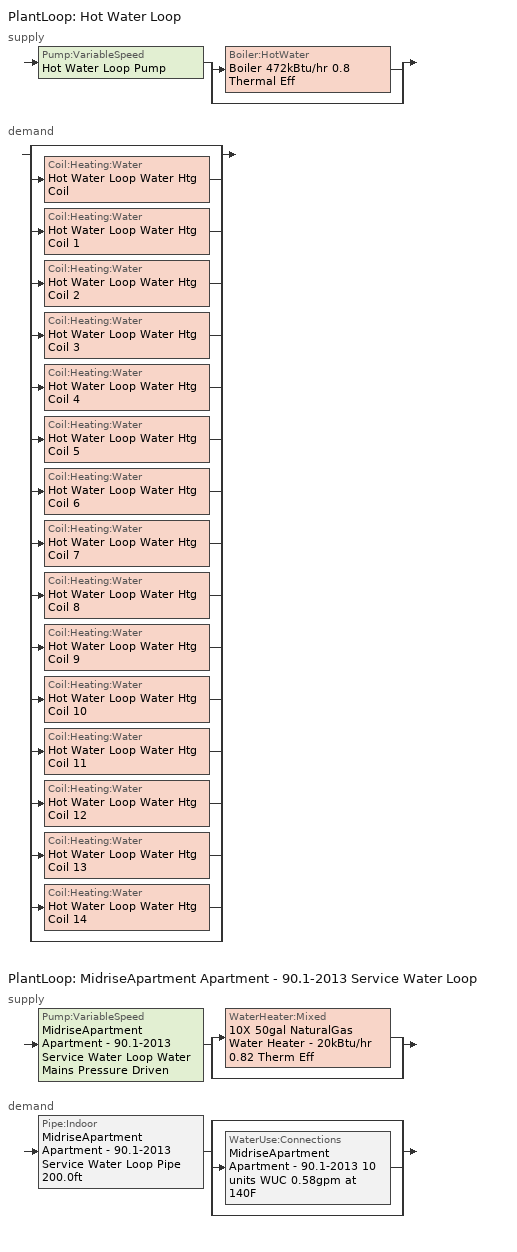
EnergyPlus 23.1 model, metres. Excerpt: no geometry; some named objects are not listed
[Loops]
PlantLoop 'Hot Water Loop'
 supply: Pump:VariableSpeed 'Hot Water Loop Pump' > split
  | Boiler:HotWater 'Boiler 472kBtu/hr 0.8 Thermal Eff'
  | bypass
 demand: split
  | bypass
  | Coil:Heating:Water 'Hot Water Loop Water Htg Coil'
  | Coil:Heating:Water 'Hot Water Loop Water Htg Coil 1'
  | Coil:Heating:Water 'Hot Water Loop Water Htg Coil 2'
  | Coil:Heating:Water 'Hot Water Loop Water Htg Coil 3'
  | Coil:Heating:Water 'Hot Water Loop Water Htg Coil 4'
  | Coil:Heating:Water 'Hot Water Loop Water Htg Coil 5'
  | Coil:Heating:Water 'Hot Water Loop Water Htg Coil 6'
  | Coil:Heating:Water 'Hot Water Loop Water Htg Coil 7'
  | Coil:Heating:Water 'Hot Water Loop Water Htg Coil 8'
  | Coil:Heating:Water 'Hot Water Loop Water Htg Coil 9'
  | Coil:Heating:Water 'Hot Water Loop Water Htg Coil 10'
  | Coil:Heating:Water 'Hot Water Loop Water Htg Coil 11'
  | Coil:Heating:Water 'Hot Water Loop Water Htg Coil 12'
  | Coil:Heating:Water 'Hot Water Loop Water Htg Coil 13'
  | Coil:Heating:Water 'Hot Water Loop Water Htg Coil 14'
  | bypass
PlantLoop 'MidriseApartment Apartment - 90.1-2013 Service Water Loop'
 supply: Pump:VariableSpeed 'MidriseApartment Apartment - 90.1-2013 Service Water Loop Water Mains Pressure Driven' > split
  | WaterHeater:Mixed '10X 50gal NaturalGas Water Heater - 20kBtu/hr 0.82 Therm Eff'
  | bypass
 demand: Pipe:Indoor 'MidriseApartment Apartment - 90.1-2013 Service Water Loop Pipe 200.0ft' > split
  | bypass
  | WaterUse:Connections 'MidriseApartment Apartment - 90.1-2013 10 units WUC 0.58gpm at 140F'
  | bypass
[Material]
Copper pipe 0.75in type L: Roughness=Smooth; Thickness {m}=0.001143; Conductivity {W/m-K}=386; Density {kg/m3}=8906.27; Specific Heat {J/kg-K}=385.1856; Thermal Absorptance=0.9; Solar Absorptance=0.7; Visible Absorptance=0.7
[Construction]
Uninsulated copper pipe 0.75in type L: Copper pipe 0.75in type L
[ZoneControl:Thermostat] Temperature Difference Between Cutout And Setpoint {deltaC}=0
Name | Zone or ZoneList | Control Type Schedule | Control 1
Building Story 1 ThermalZone Thermostat | Building Story 1 ThermalZone | Building Story 1 ThermalZone Thermostat Schedule | Story Ground Blended Space Type Thermostat
Building Story 1 ThermalZone 1 Thermostat | Building Story 1 ThermalZone 1 | Building Story 1 ThermalZone 1 Thermostat Schedule | Story Ground Blended Space Type Thermostat 1
Building Story 1 ThermalZone 2 Thermostat | Building Story 1 ThermalZone 2 | Building Story 1 ThermalZone 2 Thermostat Schedule | Story Ground Blended Space Type Thermostat 2
Building Story 1 ThermalZone 3 Thermostat | Building Story 1 ThermalZone 3 | Building Story 1 ThermalZone 3 Thermostat Schedule | Story Ground Blended Space Type Thermostat 3
Building Story 1 ThermalZone 4 Thermostat | Building Story 1 ThermalZone 4 | Building Story 1 ThermalZone 4 Thermostat Schedule | Story Ground Blended Space Type Thermostat 4
Building Story 2 ThermalZone Thermostat | Building Story 2 ThermalZone | Building Story 2 ThermalZone Thermostat Schedule | Story Mid Blended Space Type Thermostat
Building Story 2 ThermalZone 1 Thermostat | Building Story 2 ThermalZone 1 | Building Story 2 ThermalZone 1 Thermostat Schedule | Story Mid Blended Space Type Thermostat 1
Building Story 2 ThermalZone 2 Thermostat | Building Story 2 ThermalZone 2 | Building Story 2 ThermalZone 2 Thermostat Schedule | Story Mid Blended Space Type Thermostat 2
Building Story 2 ThermalZone 3 Thermostat | Building Story 2 ThermalZone 3 | Building Story 2 ThermalZone 3 Thermostat Schedule | Story Mid Blended Space Type Thermostat 3
Building Story 2 ThermalZone 4 Thermostat | Building Story 2 ThermalZone 4 | Building Story 2 ThermalZone 4 Thermostat Schedule | Story Mid Blended Space Type Thermostat 4
Building Story 3 ThermalZone Thermostat | Building Story 3 ThermalZone | Building Story 3 ThermalZone Thermostat Schedule | Story Top Blended Space Type Thermostat
Building Story 3 ThermalZone 1 Thermostat | Building Story 3 ThermalZone 1 | Building Story 3 ThermalZone 1 Thermostat Schedule | Story Top Blended Space Type Thermostat 1
Building Story 3 ThermalZone 2 Thermostat | Building Story 3 ThermalZone 2 | Building Story 3 ThermalZone 2 Thermostat Schedule | Story Top Blended Space Type Thermostat 2
Building Story 3 ThermalZone 3 Thermostat | Building Story 3 ThermalZone 3 | Building Story 3 ThermalZone 3 Thermostat Schedule | Story Top Blended Space Type Thermostat 3
Building Story 3 ThermalZone 4 Thermostat | Building Story 3 ThermalZone 4 | Building Story 3 ThermalZone 4 Thermostat Schedule | Story Top Blended Space Type Thermostat 4
[ThermostatSetpoint:DualSetpoint] Heating Setpoint Temperature Schedule=ApartmentMidRise HTGSETP_APT_SCH; Cooling Setpoint Temperature Schedule=ApartmentMidRise CLGSETP_APT_SCH
Story Ground Blended Space Type Thermostat; Story Ground Blended Space Type Thermostat 1; Story Ground Blended Space Type Thermostat 2; Story Ground Blended Space Type Thermostat 3; Story Ground Blended Space Type Thermostat 4; Story Mid Blended Space Type Thermostat; Story Mid Blended Space Type Thermostat 1; Story Mid Blended Space Type Thermostat 2; Story Mid Blended Space Type Thermostat 3; Story Mid Blended Space Type Thermostat 4; Story Top Blended Space Type Thermostat; Story Top Blended Space Type Thermostat 1; Story Top Blended Space Type Thermostat 2; Story Top Blended Space Type Thermostat 3; Story Top Blended Space Type Thermostat 4
[ZoneHVAC:PackagedTerminalAirConditioner] Availability Schedule=Always On Discrete; Cooling Supply Air Flow Rate {m3/s}=Autosize; Heating Supply Air Flow Rate {m3/s}=Autosize; No Load Supply Air Flow Rate {m3/s}=Autosize; Cooling Outdoor Air Flow Rate {m3/s}=Autosize; Heating Outdoor Air Flow Rate {m3/s}=Autosize; No Load Outdoor Air Flow Rate {m3/s}=Autosize; Fan Placement=DrawThrough; Supply Air Fan Operating Mode Schedule=Always Off Discrete
Name | Supply Air Fan | Heating Coil | Cooling Coil
Building Story 1 ThermalZone PTAC | Building Story 1 ThermalZone PTAC Fan | Hot Water Loop Water Htg Coil | Building Story 1 ThermalZone PTAC 1spd DX AC Clg Coil 6kBtu/hr 11.9EER
Building Story 1 ThermalZone 1 PTAC | Building Story 1 ThermalZone 1 PTAC Fan | Hot Water Loop Water Htg Coil 3 | Building Story 1 ThermalZone 1 PTAC 1spd DX AC Clg Coil 13kBtu/hr 10.1EER
Building Story 1 ThermalZone 2 PTAC | Building Story 1 ThermalZone 2 PTAC Fan | Hot Water Loop Water Htg Coil 4 | Building Story 1 ThermalZone 2 PTAC 1spd DX AC Clg Coil 13kBtu/hr 10.0EER
Building Story 1 ThermalZone 3 PTAC | Building Story 1 ThermalZone 3 PTAC Fan | Hot Water Loop Water Htg Coil 1 | Building Story 1 ThermalZone 3 PTAC 1spd DX AC Clg Coil 13kBtu/hr 10.0EER
Building Story 1 ThermalZone 4 PTAC | Building Story 1 ThermalZone 4 PTAC Fan | Hot Water Loop Water Htg Coil 2 | Building Story 1 ThermalZone 4 PTAC 1spd DX AC Clg Coil 12kBtu/hr 10.3EER
Building Story 2 ThermalZone PTAC | Building Story 2 ThermalZone PTAC Fan | Hot Water Loop Water Htg Coil 8 | Building Story 2 ThermalZone PTAC 1spd DX AC Clg Coil 20kBtu/hr 9.5EER
Building Story 2 ThermalZone 1 PTAC | Building Story 2 ThermalZone 1 PTAC Fan | Hot Water Loop Water Htg Coil 9 | Building Story 2 ThermalZone 1 PTAC 1spd DX AC Clg Coil 20kBtu/hr 9.5EER
Building Story 2 ThermalZone 2 PTAC | Building Story 2 ThermalZone 2 PTAC Fan | Hot Water Loop Water Htg Coil 5 | Building Story 2 ThermalZone 2 PTAC 1spd DX AC Clg Coil 23kBtu/hr 9.5EER
Building Story 2 ThermalZone 3 PTAC | Building Story 2 ThermalZone 3 PTAC Fan | Hot Water Loop Water Htg Coil 6 | Building Story 2 ThermalZone 3 PTAC 1spd DX AC Clg Coil 12kBtu/hr 10.3EER
Building Story 2 ThermalZone 4 PTAC | Building Story 2 ThermalZone 4 PTAC Fan | Hot Water Loop Water Htg Coil 7 | Building Story 2 ThermalZone 4 PTAC 1spd DX AC Clg Coil 16kBtu/hr 9.5EER
Building Story 3 ThermalZone PTAC | Building Story 3 ThermalZone PTAC Fan | Hot Water Loop Water Htg Coil 13 | Building Story 3 ThermalZone PTAC 1spd DX AC Clg Coil 26kBtu/hr 9.5EER
Building Story 3 ThermalZone 1 PTAC | Building Story 3 ThermalZone 1 PTAC Fan | Hot Water Loop Water Htg Coil 14 | Building Story 3 ThermalZone 1 PTAC 1spd DX AC Clg Coil 25kBtu/hr 9.5EER
Building Story 3 ThermalZone 2 PTAC | Building Story 3 ThermalZone 2 PTAC Fan | Hot Water Loop Water Htg Coil 10 | Building Story 3 ThermalZone 2 PTAC 1spd DX AC Clg Coil 30kBtu/hr 9.5EER
Building Story 3 ThermalZone 3 PTAC | Building Story 3 ThermalZone 3 PTAC Fan | Hot Water Loop Water Htg Coil 11 | Building Story 3 ThermalZone 3 PTAC 1spd DX AC Clg Coil 15kBtu/hr 9.6EER
Building Story 3 ThermalZone 4 PTAC | Building Story 3 ThermalZone 4 PTAC Fan | Hot Water Loop Water Htg Coil 12 | Building Story 3 ThermalZone 4 PTAC 1spd DX AC Clg Coil 26kBtu/hr 9.5EER
[Fan:OnOff] Availability Schedule=Always On Discrete; Fan Total Efficiency=0.385; Pressure Rise {Pa}=331.288; Maximum Flow Rate {m3/s}=Autosize; Motor Efficiency=0.7; Motor In Airstream Fraction=1
Name | Fan Power Ratio Function of Speed Ratio Curve | Fan Efficiency Ratio Function of Speed Ratio Curve
Building Story 1 ThermalZone PTAC Fan | Fan On Off Power Curve | Fan On Off Efficiency Curve
Building Story 1 ThermalZone 1 PTAC Fan | Fan On Off Power Curve 3 | Fan On Off Efficiency Curve 3
Building Story 1 ThermalZone 2 PTAC Fan | Fan On Off Power Curve 4 | Fan On Off Efficiency Curve 4
Building Story 1 ThermalZone 3 PTAC Fan | Fan On Off Power Curve 1 | Fan On Off Efficiency Curve 1
Building Story 1 ThermalZone 4 PTAC Fan | Fan On Off Power Curve 2 | Fan On Off Efficiency Curve 2
Building Story 2 ThermalZone PTAC Fan | Fan On Off Power Curve 8 | Fan On Off Efficiency Curve 8
Building Story 2 ThermalZone 1 PTAC Fan | Fan On Off Power Curve 9 | Fan On Off Efficiency Curve 9
Building Story 2 ThermalZone 2 PTAC Fan | Fan On Off Power Curve 5 | Fan On Off Efficiency Curve 5
Building Story 2 ThermalZone 3 PTAC Fan | Fan On Off Power Curve 6 | Fan On Off Efficiency Curve 6
Building Story 2 ThermalZone 4 PTAC Fan | Fan On Off Power Curve 7 | Fan On Off Efficiency Curve 7
Building Story 3 ThermalZone PTAC Fan | Fan On Off Power Curve 13 | Fan On Off Efficiency Curve 13
Building Story 3 ThermalZone 1 PTAC Fan | Fan On Off Power Curve 14 | Fan On Off Efficiency Curve 14
Building Story 3 ThermalZone 2 PTAC Fan | Fan On Off Power Curve 10 | Fan On Off Efficiency Curve 10
Building Story 3 ThermalZone 3 PTAC Fan | Fan On Off Power Curve 11 | Fan On Off Efficiency Curve 11
Building Story 3 ThermalZone 4 PTAC Fan | Fan On Off Power Curve 12 | Fan On Off Efficiency Curve 12
[Coil:Heating:Water] Availability Schedule=Always On Discrete; U-Factor Times Area Value {W/K}=Autosize; Maximum Water Flow Rate {m3/s}=Autosize; Performance Input Method=UFactorTimesAreaAndDesignWaterFlowRate; Rated Capacity {W}=Autosize; Rated Inlet Water Temperature {C}=82.2222; Rated Inlet Air Temperature {C}=16.6; Rated Outlet Water Temperature {C}=71.1111; Rated Outlet Air Temperature {C}=32.2; Rated Ratio for Air and Water Convection=0.5
Hot Water Loop Water Htg Coil; Hot Water Loop Water Htg Coil 3; Hot Water Loop Water Htg Coil 4; Hot Water Loop Water Htg Coil 1; Hot Water Loop Water Htg Coil 2; Hot Water Loop Water Htg Coil 8; Hot Water Loop Water Htg Coil 9; Hot Water Loop Water Htg Coil 5; Hot Water Loop Water Htg Coil 6; Hot Water Loop Water Htg Coil 7; Hot Water Loop Water Htg Coil 13; Hot Water Loop Water Htg Coil 14; Hot Water Loop Water Htg Coil 10; Hot Water Loop Water Htg Coil 11; Hot Water Loop Water Htg Coil 12
[Coil:Cooling:DX:SingleSpeed] Availability Schedule=Always On Discrete; Gross Rated Total Cooling Capacity {W}=Autosize; Gross Rated Sensible Heat Ratio=Autosize; Rated Air Flow Rate {m3/s}=Autosize; 2017 Rated Evaporator Fan Power Per Volume Flow Rate {W/(m3/s)}=773.3; 2023 Rated Evaporator Fan Power Per Volume Flow Rate {W/(m3/s)}=934.4; Total Cooling Capacity Function of Temperature Curve=PSZ-Fine Storage DX Coil Cap-FT; Total Cooling Capacity Function of Flow Fraction Curve=DX Coil Cap-FF; Energy Input Ratio Function of Temperature Curve=PSZ-AC DX Coil EIR-FT; Energy Input Ratio Function of Flow Fraction Curve=Split DX Coil EIR-FF; Part Load Fraction Correlation Curve=HPACCOOLPLFFPLR; Minimum Outdoor Dry-Bulb Temperature for Compressor Operation {C}=-25; Nominal Time for Condensate Removal to Begin {s}=0; Ratio of Initial Moisture Evaporation Rate and Steady State Latent Capacity=0; Maximum Cycling Rate {cycles/hr}=0; Latent Capacity Time Constant {s}=0; Condenser Type=AirCooled; Evaporative Condenser Effectiveness=0.9; Evaporative Condenser Air Flow Rate {m3/s}=Autosize; Evaporative Condenser Pump Rated Power Consumption {W}=Autosize; Crankcase Heater Capacity {W}=0; Maximum Outdoor Dry-Bulb Temperature for Crankcase Heater Operation {C}=10; Basin Heater Capacity {W/K}=0; Basin Heater Setpoint Temperature {C}=2
Name | Gross Rated Cooling COP {W/W}
Building Story 1 ThermalZone PTAC 1spd DX AC Clg Coil 6kBtu/hr 11.9EER | 4.09849
Building Story 1 ThermalZone 1 PTAC 1spd DX AC Clg Coil 13kBtu/hr 10.1EER | 3.49534
Building Story 1 ThermalZone 2 PTAC 1spd DX AC Clg Coil 13kBtu/hr 10.0EER | 3.47129
Building Story 1 ThermalZone 3 PTAC 1spd DX AC Clg Coil 13kBtu/hr 10.0EER | 3.47881
Building Story 1 ThermalZone 4 PTAC 1spd DX AC Clg Coil 12kBtu/hr 10.3EER | 3.55076
Building Story 2 ThermalZone PTAC 1spd DX AC Clg Coil 20kBtu/hr 9.5EER; Building Story 2 ThermalZone 1 PTAC 1spd DX AC Clg Coil 20kBtu/hr 9.5EER; Building Story 2 ThermalZone 2 PTAC 1spd DX AC Clg Coil 23kBtu/hr 9.5EER; Building Story 2 ThermalZone 4 PTAC 1spd DX AC Clg Coil 16kBtu/hr 9.5EER; Building Story 3 ThermalZone PTAC 1spd DX AC Clg Coil 26kBtu/hr 9.5EER; Building Story 3 ThermalZone 1 PTAC 1spd DX AC Clg Coil 25kBtu/hr 9.5EER; Building Story 3 ThermalZone 2 PTAC 1spd DX AC Clg Coil 30kBtu/hr 9.5EER; Building Story 3 ThermalZone 4 PTAC 1spd DX AC Clg Coil 26kBtu/hr 9.5EER | 3.2994
Building Story 2 ThermalZone 3 PTAC 1spd DX AC Clg Coil 12kBtu/hr 10.3EER | 3.56144
Building Story 3 ThermalZone 3 PTAC 1spd DX AC Clg Coil 15kBtu/hr 9.6EER | 3.33622
[Zone equipment]
Building Story 1 ThermalZone: Building Story 1 ThermalZone PTAC
Building Story 1 ThermalZone 1: Building Story 1 ThermalZone 1 PTAC
Building Story 1 ThermalZone 2: Building Story 1 ThermalZone 2 PTAC
Building Story 1 ThermalZone 3: Building Story 1 ThermalZone 3 PTAC
Building Story 1 ThermalZone 4: Building Story 1 ThermalZone 4 PTAC
Building Story 2 ThermalZone: Building Story 2 ThermalZone PTAC
Building Story 2 ThermalZone 1: Building Story 2 ThermalZone 1 PTAC
Building Story 2 ThermalZone 2: Building Story 2 ThermalZone 2 PTAC
Building Story 2 ThermalZone 3: Building Story 2 ThermalZone 3 PTAC
Building Story 2 ThermalZone 4: Building Story 2 ThermalZone 4 PTAC
Building Story 3 ThermalZone: Building Story 3 ThermalZone PTAC
Building Story 3 ThermalZone 1: Building Story 3 ThermalZone 1 PTAC
Building Story 3 ThermalZone 2: Building Story 3 ThermalZone 2 PTAC
Building Story 3 ThermalZone 3: Building Story 3 ThermalZone 3 PTAC
Building Story 3 ThermalZone 4: Building Story 3 ThermalZone 4 PTAC
[Sizing:Zone] Zone Cooling Design Supply Air Temperature Input Method=SupplyAirTemperature; Zone Cooling Design Supply Air Temperature {C}=13.8889; Zone Cooling Design Supply Air Temperature Difference {deltaC}=11.11; Zone Heating Design Supply Air Temperature Input Method=SupplyAirTemperature; Zone Heating Design Supply Air Temperature {C}=50; Zone Heating Design Supply Air Temperature Difference {deltaC}=11.11; Zone Cooling Design Supply Air Humidity Ratio {kgWater/kgDryAir}=0.008; Zone Heating Design Supply Air Humidity Ratio {kgWater/kgDryAir}=0.008; Cooling Design Air Flow Method=DesignDay; Cooling Design Air Flow Rate {m3/s}=0; Cooling Minimum Air Flow per Zone Floor Area {m3/s-m2}=0.000762; Cooling Minimum Air Flow {m3/s}=0; Cooling Minimum Air Flow Fraction=0; Heating Design Air Flow Method=DesignDay; Heating Design Air Flow Rate {m3/s}=0; Heating Maximum Air Flow per Zone Floor Area {m3/s-m2}=0.002032; Heating Maximum Air Flow {m3/s}=0.141576; Heating Maximum Air Flow Fraction=0.3; Account for Dedicated Outdoor Air System=No; Zone Load Sizing Method=Sensible Load Only No Latent Load; Zone Latent Cooling Design Supply Air Humidity Ratio Input Method=HumidityRatioDifference; Zone Cooling Design Supply Air Humidity Ratio Difference {kgWater/kgDryAir}=0.005; Zone Latent Heating Design Supply Air Humidity Ratio Input Method=HumidityRatioDifference; Zone Humidification Design Supply Air Humidity Ratio Difference {kgWater/kgDryAir}=0.005
Name | Design Specification Outdoor Air Object
Building Story 1 ThermalZone | Building Story 1 ThermalZone DSOA Space List
Building Story 1 ThermalZone 1 | Building Story 1 ThermalZone 1 DSOA Space List
Building Story 1 ThermalZone 2 | Building Story 1 ThermalZone 2 DSOA Space List
Building Story 1 ThermalZone 3 | Building Story 1 ThermalZone 3 DSOA Space List
Building Story 1 ThermalZone 4 | Building Story 1 ThermalZone 4 DSOA Space List
Building Story 2 ThermalZone | Building Story 2 ThermalZone DSOA Space List
Building Story 2 ThermalZone 1 | Building Story 2 ThermalZone 1 DSOA Space List
Building Story 2 ThermalZone 2 | Building Story 2 ThermalZone 2 DSOA Space List
Building Story 2 ThermalZone 3 | Building Story 2 ThermalZone 3 DSOA Space List
Building Story 2 ThermalZone 4 | Building Story 2 ThermalZone 4 DSOA Space List
Building Story 3 ThermalZone | Building Story 3 ThermalZone DSOA Space List
Building Story 3 ThermalZone 1 | Building Story 3 ThermalZone 1 DSOA Space List
Building Story 3 ThermalZone 2 | Building Story 3 ThermalZone 2 DSOA Space List
Building Story 3 ThermalZone 3 | Building Story 3 ThermalZone 3 DSOA Space List
Building Story 3 ThermalZone 4 | Building Story 3 ThermalZone 4 DSOA Space List
[DesignSpecification:OutdoorAir] Outdoor Air Method=Sum; Outdoor Air Flow per Person {m3/s-person}=0; Outdoor Air Flow per Zone {m3/s}=0
Name | Outdoor Air Flow per Zone Floor Area {m3/s-m2} | Outdoor Air Flow Air Changes per Hour {1/hr}
Blended OA | 3.65303e-05 | 0.287718
Blended OA 1; Blended OA 2 | 0 | 0.314308
[DesignSpecification:OutdoorAir:SpaceList]
Name | Space 1 | Space 1 Design Specification Outdoor Air Object
Building Story 1 ThermalZone DSOA Space List | Building Story 1 Space | Blended OA
Building Story 1 ThermalZone 1 DSOA Space List | Building Story 1 Space 1 | Blended OA
Building Story 1 ThermalZone 2 DSOA Space List | Building Story 1 Space 2 | Blended OA
Building Story 1 ThermalZone 3 DSOA Space List | Building Story 1 Space 3 | Blended OA
Building Story 1 ThermalZone 4 DSOA Space List | Building Story 1 Space 4 | Blended OA
Building Story 2 ThermalZone DSOA Space List | Building Story 2 Space | Blended OA 1
Building Story 2 ThermalZone 1 DSOA Space List | Building Story 2 Space 1 | Blended OA 1
Building Story 2 ThermalZone 2 DSOA Space List | Building Story 2 Space 2 | Blended OA 1
Building Story 2 ThermalZone 3 DSOA Space List | Building Story 2 Space 3 | Blended OA 1
Building Story 2 ThermalZone 4 DSOA Space List | Building Story 2 Space 4 | Blended OA 1
Building Story 3 ThermalZone DSOA Space List | Building Story 3 Space | Blended OA 2
Building Story 3 ThermalZone 1 DSOA Space List | Building Story 3 Space 1 | Blended OA 2
Building Story 3 ThermalZone 2 DSOA Space List | Building Story 3 Space 2 | Blended OA 2
Building Story 3 ThermalZone 3 DSOA Space List | Building Story 3 Space 3 | Blended OA 2
Building Story 3 ThermalZone 4 DSOA Space List | Building Story 3 Space 4 | Blended OA 2
[PlantLoop] Fluid Type=Water; Minimum Loop Temperature {C}=10; Maximum Loop Flow Rate {m3/s}=Autosize; Minimum Loop Flow Rate {m3/s}=0; Plant Loop Volume {m3}=Autocalculate; Load Distribution Scheme=Optimal; Plant Loop Demand Calculation Scheme=SingleSetpoint; Common Pipe Simulation=None
Name | Plant Equipment Operation Scheme | Maximum Loop Temperature {C}
Hot Water Loop | Hot Water Loop Operation Schemes | 100
MidriseApartment Apartment - 90.1-2013 Service Water Loop | MidriseApartment Apartment - 90.1-2013 Service Water Loop Operation Schemes | 60
[Sizing:Plant] Loop Type=Heating; Sizing Option=NonCoincident; Zone Timesteps in Averaging Window=1; Coincident Sizing Factor Mode=None
Name | Design Loop Exit Temperature {C} | Loop Design Temperature Difference {deltaC}
Hot Water Loop | 82.2222 | 11.1111
MidriseApartment Apartment - 90.1-2013 Service Water Loop | 60 | 5
[Pump:VariableSpeed] Design Maximum Flow Rate {m3/s}=Autosize; Design Power Consumption {W}=Autosize; Fraction of Motor Inefficiencies to Fluid Stream=0; Coefficient 1 of the Part Load Performance Curve=0; Coefficient 2 of the Part Load Performance Curve=3.2485; Coefficient 3 of the Part Load Performance Curve=-4.7443; Coefficient 4 of the Part Load Performance Curve=2.5294; Design Minimum Flow Rate {m3/s}=0; Pump Control Type=Intermittent; Skin Loss Radiative Fraction=0.5; Design Power Sizing Method=PowerPerFlowPerPressure; Design Electric Power per Unit Flow Rate {W/(m3/s)}=348701.1; Design Shaft Power per Unit Flow Rate per Unit Head {W/((m3/s)-Pa)}=1.28205; Design Minimum Flow Rate Fraction=0
Name | Design Pump Head {Pa} | Motor Efficiency
Hot Water Loop Pump | 179344 | 0.855
MidriseApartment Apartment - 90.1-2013 Service Water Loop Water Mains Pressure Driven | 0.001 | 0.7
[Boiler:HotWater]
Boiler 472kBtu/hr 0.8 Thermal Eff: Fuel Type=NaturalGas; Nominal Capacity {W}=Autosize; Nominal Thermal Efficiency=0.8; Efficiency Curve Temperature Evaluation Variable=LeavingBoiler; Normalized Boiler Efficiency Curve=Boiler with No Minimum Turndown; Design Water Flow Rate {m3/s}=Autosize; Minimum Part Load Ratio=0; Maximum Part Load Ratio=1.2; Optimum Part Load Ratio=1; Water Outlet Upper Temperature Limit {C}=95; Boiler Flow Mode=LeavingSetpointModulated; Parasitic Electric Load {W}=0; Sizing Factor=1
[SetpointManager:Scheduled] Control Variable=Temperature
Name | Schedule | Setpoint Node or NodeList
Hot Water Loop Setpoint Manager | Hot Water Loop Temp - 180F | Hot Water Loop Supply Outlet Node
Service hot water setpoint manager | Service Water Loop Temp - 140F | MidriseApartment Apartment - 90.1-2013 Service Water Loop Supply Outlet Node
[PlantEquipmentOperationSchemes] Control Scheme 1 Schedule=Always On Discrete
Name | Control Scheme 1
Hot Water Loop Operation Schemes | Hot Water Loop Heating Operation Scheme
MidriseApartment Apartment - 90.1-2013 Service Water Loop Operation Schemes | MidriseApartment Apartment - 90.1-2013 Service Water Loop Heating Operation Scheme
[PlantEquipmentOperation:HeatingLoad] Load Range 1 Lower Limit {W}=0; Load Range 1 Upper Limit {W}=1000000000
Name | Range 1 Equipment List
Hot Water Loop Heating Operation Scheme | Hot Water Loop Heating Equipment List
MidriseApartment Apartment - 90.1-2013 Service Water Loop Heating Operation Scheme | MidriseApartment Apartment - 90.1-2013 Service Water Loop Heating Equipment List
[PlantEquipmentList]
Hot Water Loop Heating Equipment List: Boiler 472kBtu/hr 0.8 Thermal Eff
MidriseApartment Apartment - 90.1-2013 Service Water Loop Heating Equipment List: 10X 50gal NaturalGas Water Heater - 20kBtu/hr 0.82 Therm Eff
[WaterHeater:Mixed]
10X 50gal NaturalGas Water Heater - 20kBtu/hr 0.82 Therm Eff: Tank Volume {m3}=1.89271; Setpoint Temperature Schedule=Service Water Loop Temp - 140F; Deadband Temperature Difference {deltaC}=2; Maximum Temperature Limit {C}=60; Heater Control Type=Cycle; Heater Maximum Capacity {W}=58614.2; Heater Ignition Minimum Flow Rate {m3/s}=0; Heater Ignition Delay {s}=0; Heater Fuel Type=NaturalGas; Heater Thermal Efficiency=0.82; Off Cycle Parasitic Fuel Consumption Rate {W}=0; Off Cycle Parasitic Fuel Type=NaturalGas; Off Cycle Parasitic Heat Fraction to Tank=0; On Cycle Parasitic Fuel Consumption Rate {W}=0; On Cycle Parasitic Fuel Type=NaturalGas; On Cycle Parasitic Heat Fraction to Tank=0; Ambient Temperature Indicator=Schedule; Ambient Temperature Schedule=Water Heater Ambient Temp Schedule - 71.6f; Off Cycle Loss Coefficient to Ambient Temperature {W/K}=2.29857; Off Cycle Loss Fraction to Zone=1; On Cycle Loss Coefficient to Ambient Temperature {W/K}=2.29857; On Cycle Loss Fraction to Zone=1; Use Side Effectiveness=1; Source Side Effectiveness=1; Use Side Design Flow Rate {m3/s}=Autosize; Source Side Design Flow Rate {m3/s}=Autosize; Indirect Water Heating Recovery Time {hr}=1.5; Source Side Flow Control Mode=IndirectHeatPrimarySetpoint
[WaterHeater:Sizing]
10X 50gal NaturalGas Water Heater - 20kBtu/hr 0.82 Therm Eff: Design Mode=PeakDraw; Time Storage Can Meet Peak Draw {hr}=0.538503; Time for Tank Recovery {hr}=0; Nominal Tank Volume for Autosizing Plant Connections {m3}=1
[Pipe:Indoor]
MidriseApartment Apartment - 90.1-2013 Service Water Loop Pipe 200.0ft: Construction=Uninsulated copper pipe 0.75in type L; Environment Type=Schedule; Ambient Temperature Schedule=MidriseApartment Apartment - 90.1-2013 Service Water Loop Piping Air Temp - 70F; Ambient Air Velocity Schedule=MidriseApartment Apartment - 90.1-2013 Service Water Loop Piping Air Velocity - 0.67mph; Pipe Inside Diameter {m}=0.019939; Pipe Length {m}=60.96
[WaterUse:Connections]
MidriseApartment Apartment - 90.1-2013 10 units WUC 0.58gpm at 140F: Drain Water Heat Exchanger Type=None; Drain Water Heat Exchanger Destination=Plant; Water Use Equipment 1=MidriseApartment Apartment - 90.1-2013 10 units Service Water Use 0.58gpm at 140F
[WaterUse:Equipment]
MidriseApartment Apartment - 90.1-2013 10 units Service Water Use 0.58gpm at 140F: Peak Flow Rate {m3/s}=3.65923e-05; Flow Rate Fraction Schedule=ApartmentMidRise APT_DHW_SCH; Target Temperature Schedule=Mixed Water At Faucet Temp - 140F; Sensible Fraction Schedule=Fraction Sensible - 0.2; Latent Fraction Schedule=Fraction Latent - 0.05
[Schedule:Compact]
Building Story 1 ThermalZone Thermostat Schedule; Building Story 1 ThermalZone 1 Thermostat Schedule; Building Story 1 ThermalZone 2 Thermostat Schedule; Building Story 1 ThermalZone 3 Thermostat Schedule; Building Story 1 ThermalZone 4 Thermostat Schedule; Building Story 2 ThermalZone Thermostat Schedule; Building Story 2 ThermalZone 1 Thermostat Schedule; Building Story 2 ThermalZone 2 Thermostat Schedule; Building Story 2 ThermalZone 3 Thermostat Schedule; Building Story 2 ThermalZone 4 Thermostat Schedule; Building Story 3 ThermalZone Thermostat Schedule; Building Story 3 ThermalZone 1 Thermostat Schedule; Building Story 3 ThermalZone 2 Thermostat Schedule; Building Story 3 ThermalZone 3 Thermostat Schedule; Building Story 3 ThermalZone 4 Thermostat Schedule: Through: 12/31, For: AllDays, Until: 24:00, 4
[Schedule:Day:Interval]
ApartmentMidRise HTGSETP_APT_SCH Default; ApartmentMidRise HTGSETP_APT_SCH Summer Design Day; ApartmentMidRise HTGSETP_APT_SCH Winter Design Day: No, 24:00, 21.7
ApartmentMidRise CLGSETP_APT_SCH Default; ApartmentMidRise CLGSETP_APT_SCH Summer Design Day; ApartmentMidRise CLGSETP_APT_SCH Winter Design Day: No, 24:00, 24.4
ApartmentMidRise APT_DHW_SCH Default; ApartmentMidRise APT_DHW_SCH Summer Design Day; ApartmentMidRise APT_DHW_SCH Winter Design Day: No, 01:00, 0.08, 02:00, 0.04, 04:00, 0.01, 05:00, 0.04, 06:00, 0.27, 07:00, 0.94, 08:00, 1, 09:00, 0.96, 10:00, 0.84, 11:00, 0.76, 12:00, 0.61, 13:00, 0.53, 14:00, 0.47, 15:00, 0.41, 16:00, 0.47, 17:00, 0.55, 18:00, 0.73, 19:00, 0.86, 20:00, 0.82, 21:00, 0.75, 22:00, 0.61, 23:00, 0.53, 24:00, 0.29
Fraction Latent - 0.05 Default: No, 24:00, 0.05
Fraction Sensible - 0.2 Default: No, 24:00, 0.2
Hot Water Loop Temp - 180F Default: No, 24:00, 82.2222
MidriseApartment Apartment - 90.1-2013 Service Water Loop Piping Air Temp - 70F Default: No, 24:00, 21.1111
MidriseApartment Apartment - 90.1-2013 Service Water Loop Piping Air Velocity - 0.67mph Default: No, 24:00, 0.3
Mixed Water At Faucet Temp - 140F Default; Service Water Loop Temp - 140F Default: No, 24:00, 60
Water Heater Ambient Temp Schedule - 71.6f Default: No, 24:00, 22
[Schedule:Week:Daily]
ApartmentMidRise HTGSETP_APT_SCH Week Rule - Jan1-Dec31: ApartmentMidRise HTGSETP_APT_SCH Default, ApartmentMidRise HTGSETP_APT_SCH Default, ApartmentMidRise HTGSETP_APT_SCH Default, ApartmentMidRise HTGSETP_APT_SCH Default, ApartmentMidRise HTGSETP_APT_SCH Default, ApartmentMidRise HTGSETP_APT_SCH Default, ApartmentMidRise HTGSETP_APT_SCH Default, ApartmentMidRise HTGSETP_APT_SCH Default, ApartmentMidRise HTGSETP_APT_SCH Summer Design Day, ApartmentMidRise HTGSETP_APT_SCH Winter Design Day, ApartmentMidRise HTGSETP_APT_SCH Default, ApartmentMidRise HTGSETP_APT_SCH Default
ApartmentMidRise CLGSETP_APT_SCH Week Rule - Jan1-Dec31: ApartmentMidRise CLGSETP_APT_SCH Default, ApartmentMidRise CLGSETP_APT_SCH Default, ApartmentMidRise CLGSETP_APT_SCH Default, ApartmentMidRise CLGSETP_APT_SCH Default, ApartmentMidRise CLGSETP_APT_SCH Default, ApartmentMidRise CLGSETP_APT_SCH Default, ApartmentMidRise CLGSETP_APT_SCH Default, ApartmentMidRise CLGSETP_APT_SCH Default, ApartmentMidRise CLGSETP_APT_SCH Summer Design Day, ApartmentMidRise CLGSETP_APT_SCH Winter Design Day, ApartmentMidRise CLGSETP_APT_SCH Default, ApartmentMidRise CLGSETP_APT_SCH Default
ApartmentMidRise APT_DHW_SCH Week Rule - Jan1-Dec31: ApartmentMidRise APT_DHW_SCH Default, ApartmentMidRise APT_DHW_SCH Default, ApartmentMidRise APT_DHW_SCH Default, ApartmentMidRise APT_DHW_SCH Default, ApartmentMidRise APT_DHW_SCH Default, ApartmentMidRise APT_DHW_SCH Default, ApartmentMidRise APT_DHW_SCH Default, ApartmentMidRise APT_DHW_SCH Default, ApartmentMidRise APT_DHW_SCH Summer Design Day, ApartmentMidRise APT_DHW_SCH Winter Design Day, ApartmentMidRise APT_DHW_SCH Default, ApartmentMidRise APT_DHW_SCH Default
Fraction Latent - 0.05 Week Rule - Jan1-Dec31: Fraction Latent - 0.05 Default, Fraction Latent - 0.05 Default, Fraction Latent - 0.05 Default, Fraction Latent - 0.05 Default, Fraction Latent - 0.05 Default, Fraction Latent - 0.05 Default, Fraction Latent - 0.05 Default, Fraction Latent - 0.05 Default, Fraction Latent - 0.05 Default, Fraction Latent - 0.05 Default, Fraction Latent - 0.05 Default, Fraction Latent - 0.05 Default
Fraction Sensible - 0.2 Week Rule - Jan1-Dec31: Fraction Sensible - 0.2 Default, Fraction Sensible - 0.2 Default, Fraction Sensible - 0.2 Default, Fraction Sensible - 0.2 Default, Fraction Sensible - 0.2 Default, Fraction Sensible - 0.2 Default, Fraction Sensible - 0.2 Default, Fraction Sensible - 0.2 Default, Fraction Sensible - 0.2 Default, Fraction Sensible - 0.2 Default, Fraction Sensible - 0.2 Default, Fraction Sensible - 0.2 Default
Hot Water Loop Temp - 180F Week Rule - Jan1-Dec31: Hot Water Loop Temp - 180F Default, Hot Water Loop Temp - 180F Default, Hot Water Loop Temp - 180F Default, Hot Water Loop Temp - 180F Default, Hot Water Loop Temp - 180F Default, Hot Water Loop Temp - 180F Default, Hot Water Loop Temp - 180F Default, Hot Water Loop Temp - 180F Default, Hot Water Loop Temp - 180F Default, Hot Water Loop Temp - 180F Default, Hot Water Loop Temp - 180F Default, Hot Water Loop Temp - 180F Default
MidriseApartment Apartment - 90.1-2013 Service Water Loop Piping Air Temp - 70F Week Rule - Jan1-Dec31: MidriseApartment Apartment - 90.1-2013 Service Water Loop Piping Air Temp - 70F Default, MidriseApartment Apartment - 90.1-2013 Service Water Loop Piping Air Temp - 70F Default, MidriseApartment Apartment - 90.1-2013 Service Water Loop Piping Air Temp - 70F Default, MidriseApartment Apartment - 90.1-2013 Service Water Loop Piping Air Temp - 70F Default, MidriseApartment Apartment - 90.1-2013 Service Water Loop Piping Air Temp - 70F Default, MidriseApartment Apartment - 90.1-2013 Service Water Loop Piping Air Temp - 70F Default, MidriseApartment Apartment - 90.1-2013 Service Water Loop Piping Air Temp - 70F Default, MidriseApartment Apartment - 90.1-2013 Service Water Loop Piping Air Temp - 70F Default, MidriseApartment Apartment - 90.1-2013 Service Water Loop Piping Air Temp - 70F Default, MidriseApartment Apartment - 90.1-2013 Service Water Loop Piping Air Temp - 70F Default, MidriseApartment Apartment - 90.1-2013 Service Water Loop Piping Air Temp - 70F Default, MidriseApartment Apartment - 90.1-2013 Service Water Loop Piping Air Temp - 70F Default
MidriseApartment Apartment - 90.1-2013 Service Water Loop Piping Air Velocity - 0.67mph Week Rule - Jan1-Dec31: MidriseApartment Apartment - 90.1-2013 Service Water Loop Piping Air Velocity - 0.67mph Default, MidriseApartment Apartment - 90.1-2013 Service Water Loop Piping Air Velocity - 0.67mph Default, MidriseApartment Apartment - 90.1-2013 Service Water Loop Piping Air Velocity - 0.67mph Default, MidriseApartment Apartment - 90.1-2013 Service Water Loop Piping Air Velocity - 0.67mph Default, MidriseApartment Apartment - 90.1-2013 Service Water Loop Piping Air Velocity - 0.67mph Default, MidriseApartment Apartment - 90.1-2013 Service Water Loop Piping Air Velocity - 0.67mph Default, MidriseApartment Apartment - 90.1-2013 Service Water Loop Piping Air Velocity - 0.67mph Default, MidriseApartment Apartment - 90.1-2013 Service Water Loop Piping Air Velocity - 0.67mph Default, MidriseApartment Apartment - 90.1-2013 Service Water Loop Piping Air Velocity - 0.67mph Default, MidriseApartment Apartment - 90.1-2013 Service Water Loop Piping Air Velocity - 0.67mph Default, MidriseApartment Apartment - 90.1-2013 Service Water Loop Piping Air Velocity - 0.67mph Default, MidriseApartment Apartment - 90.1-2013 Service Water Loop Piping Air Velocity - 0.67mph Default
Mixed Water At Faucet Temp - 140F Week Rule - Jan1-Dec31: Mixed Water At Faucet Temp - 140F Default, Mixed Water At Faucet Temp - 140F Default, Mixed Water At Faucet Temp - 140F Default, Mixed Water At Faucet Temp - 140F Default, Mixed Water At Faucet Temp - 140F Default, Mixed Water At Faucet Temp - 140F Default, Mixed Water At Faucet Temp - 140F Default, Mixed Water At Faucet Temp - 140F Default, Mixed Water At Faucet Temp - 140F Default, Mixed Water At Faucet Temp - 140F Default, Mixed Water At Faucet Temp - 140F Default, Mixed Water At Faucet Temp - 140F Default
Service Water Loop Temp - 140F Week Rule - Jan1-Dec31: Service Water Loop Temp - 140F Default, Service Water Loop Temp - 140F Default, Service Water Loop Temp - 140F Default, Service Water Loop Temp - 140F Default, Service Water Loop Temp - 140F Default, Service Water Loop Temp - 140F Default, Service Water Loop Temp - 140F Default, Service Water Loop Temp - 140F Default, Service Water Loop Temp - 140F Default, Service Water Loop Temp - 140F Default, Service Water Loop Temp - 140F Default, Service Water Loop Temp - 140F Default
Water Heater Ambient Temp Schedule - 71.6f Week Rule - Jan1-Dec31: Water Heater Ambient Temp Schedule - 71.6f Default, Water Heater Ambient Temp Schedule - 71.6f Default, Water Heater Ambient Temp Schedule - 71.6f Default, Water Heater Ambient Temp Schedule - 71.6f Default, Water Heater Ambient Temp Schedule - 71.6f Default, Water Heater Ambient Temp Schedule - 71.6f Default, Water Heater Ambient Temp Schedule - 71.6f Default, Water Heater Ambient Temp Schedule - 71.6f Default, Water Heater Ambient Temp Schedule - 71.6f Default, Water Heater Ambient Temp Schedule - 71.6f Default, Water Heater Ambient Temp Schedule - 71.6f Default, Water Heater Ambient Temp Schedule - 71.6f Default
[Schedule:Year]
ApartmentMidRise HTGSETP_APT_SCH: ApartmentMidRise HTGSETP_APT_SCH Week Rule - Jan1-Dec31, 1, 1, 12, 31
ApartmentMidRise CLGSETP_APT_SCH: ApartmentMidRise CLGSETP_APT_SCH Week Rule - Jan1-Dec31, 1, 1, 12, 31
ApartmentMidRise APT_DHW_SCH: ApartmentMidRise APT_DHW_SCH Week Rule - Jan1-Dec31, 1, 1, 12, 31
Fraction Latent - 0.05: Fraction Latent - 0.05 Week Rule - Jan1-Dec31, 1, 1, 12, 31
Fraction Sensible - 0.2: Fraction Sensible - 0.2 Week Rule - Jan1-Dec31, 1, 1, 12, 31
Hot Water Loop Temp - 180F: Hot Water Loop Temp - 180F Week Rule - Jan1-Dec31, 1, 1, 12, 31
MidriseApartment Apartment - 90.1-2013 Service Water Loop Piping Air Temp - 70F: MidriseApartment Apartment - 90.1-2013 Service Water Loop Piping Air Temp - 70F Week Rule - Jan1-Dec31, 1, 1, 12, 31
MidriseApartment Apartment - 90.1-2013 Service Water Loop Piping Air Velocity - 0.67mph: MidriseApartment Apartment - 90.1-2013 Service Water Loop Piping Air Velocity - 0.67mph Week Rule - Jan1-Dec31, 1, 1, 12, 31
Mixed Water At Faucet Temp - 140F: Mixed Water At Faucet Temp - 140F Week Rule - Jan1-Dec31, 1, 1, 12, 31
Service Water Loop Temp - 140F: Service Water Loop Temp - 140F Week Rule - Jan1-Dec31, 1, 1, 12, 31
Water Heater Ambient Temp Schedule - 71.6f: Water Heater Ambient Temp Schedule - 71.6f Week Rule - Jan1-Dec31, 1, 1, 12, 31
[Schedule:Constant]
Always On Discrete: OnOff, 1
Always Off Discrete: OnOff 1, 0
[Curve:Exponent] Coefficient1 Constant=1; Coefficient2 Constant=0; Coefficient3 Constant=0; Minimum Value of x=0; Maximum Value of x=1
Fan On Off Power Curve; Fan On Off Power Curve 3; Fan On Off Power Curve 4; Fan On Off Power Curve 1; Fan On Off Power Curve 2; Fan On Off Power Curve 8; Fan On Off Power Curve 9; Fan On Off Power Curve 5; Fan On Off Power Curve 6; Fan On Off Power Curve 7; Fan On Off Power Curve 13; Fan On Off Power Curve 14; Fan On Off Power Curve 10; Fan On Off Power Curve 11; Fan On Off Power Curve 12
[Curve:Cubic] Minimum Value of x=0
Name | Coefficient1 Constant | Coefficient2 x | Coefficient3 x**2 | Coefficient4 x**3 | Maximum Value of x
Fan On Off Efficiency Curve; Fan On Off Efficiency Curve 3; Fan On Off Efficiency Curve 4; Fan On Off Efficiency Curve 1; Fan On Off Efficiency Curve 2; Fan On Off Efficiency Curve 8; Fan On Off Efficiency Curve 9; Fan On Off Efficiency Curve 5; Fan On Off Efficiency Curve 6; Fan On Off Efficiency Curve 7; Fan On Off Efficiency Curve 13; Fan On Off Efficiency Curve 14; Fan On Off Efficiency Curve 10; Fan On Off Efficiency Curve 11; Fan On Off Efficiency Curve 12 | 1 | 0 | 0 | 0 | 1
Boiler with No Minimum Turndown | 0.7463 | 1.3196 | -2.2154 | 1.1674 | 1.3
[Curve:Biquadratic] Minimum Value of x=12.77778; Maximum Value of x=23.88889; Minimum Value of y=23.88889; Maximum Value of y=46.11111
Name | Coefficient1 Constant | Coefficient2 x | Coefficient3 x**2 | Coefficient4 y | Coefficient5 y**2 | Coefficient6 x*y
PSZ-Fine Storage DX Coil Cap-FT | 0.942588 | 0.00954335 | 0.00068377 | -0.0110427 | 5.249e-06 | -9.72e-06
PSZ-AC DX Coil EIR-FT | 0.342414 | 0.034885 | -0.0006237 | 0.00497722 | 0.000437951 | -0.000728028
[Curve:Quadratic]
Name | Coefficient1 Constant | Coefficient2 x | Coefficient3 x**2 | Minimum Value of x | Maximum Value of x
DX Coil Cap-FF | 0.8 | 0.2 | 0 | 0.5 | 1.5
Split DX Coil EIR-FF | 1.1552 | -0.1808 | 0.0256 | 0.5 | 1.5
HPACCOOLPLFFPLR | 0.85 | 0.15 | 0 | 0 | 1
